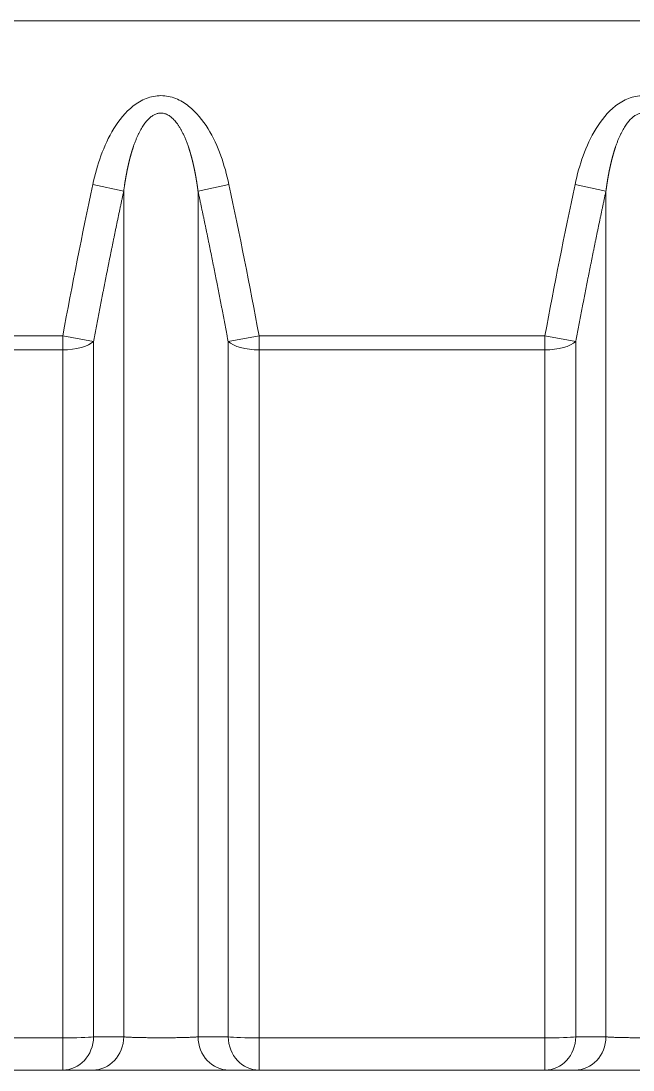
# Model space of a CAD drawing. Header units: millimetres. Extents: x 4664 to 8864, y -38 to 2932.
# Drawn here: x 5397.4 to 5444.7, y 1173.8 to 1254.9 of the extents above; entities that cross this region are included whole.
import ezdxf

# ---------------------------------------------------------------- set-up
doc = ezdxf.new("R2010")
doc.units = ezdxf.units.MM

msp = doc.modelspace()

# ---------------------------------------------------------------- linework, layer by layer
at = {"lineweight": 5}
for p, q in [((5185.79, 1254.925), (5481.399, 1254.925)), ((5405.316, 1241.767), (5402.927, 1242.276)), ((5405.316, 1241.767), (5405.316, 1176.335)), ((5411.062, 1241.767), (5413.451, 1242.276)), ((5411.062, 1241.767), (5411.062, 1176.335)), ((5442.613, 1241.767), (5440.224, 1242.276)), ((5442.613, 1241.767), (5442.613, 1176.335)), ((5378.484, 1230.573), (5400.596, 1230.573)), ((5402.985, 1230.131), (5400.596, 1230.573)), ((5400.596, 1173.772), (5400.596, 1230.573)), ((5413.392, 1230.131), (5415.782, 1230.573)), ((5415.782, 1230.573), (5437.893, 1230.573)), ((5415.782, 1173.772), (5415.782, 1230.573)), ((5440.283, 1230.131), (5437.893, 1230.573)), ((5437.893, 1173.772), (5437.893, 1230.573)), ((5400.596, 1229.478), (5378.484, 1229.478)), ((5402.985, 1230.131), (5402.985, 1176.334)), ((5413.392, 1176.334), (5413.392, 1230.131)), ((5437.893, 1229.478), (5415.782, 1229.478)), ((5440.283, 1230.131), (5440.283, 1176.334)), ((5378.484, 1176.259), (5400.596, 1176.259)), ((5415.782, 1176.259), (5437.893, 1176.259)), ((5107.639, 1173.772), (5559.55, 1173.772))]:
    msp.add_line(p, q, dxfattribs=at)
for centre, major_axis, ratio, start_param, end_param in [((5400.596, 1230.573), (-2.612, 0), 0.419004, 1.570796, 2.725761), ((5415.782, 1230.573), (-2.612, 0), 0.419004, 0.415831, 1.570796), ((5437.893, 1230.573), (-2.612, 0), 0.419004, 1.570796, 2.725761), ((5400.596, 1176.384), (-2.612, 0), 0.047721, 1.570796, 2.725761), ((5400.596, 1176.384), (0, 2.612), 0.914951, 3.141593, 4.693111), ((5402.927, 1176.384), (0, 2.612), 0.914939, 3.141593, 4.693784), ((5413.451, 1176.384), (0, 2.612), 0.914939, 1.589402, 3.141593), ((5415.782, 1176.384), (-2.612, 0), 0.047721, 0.415831, 1.570796), ((5415.782, 1176.384), (0, 2.612), 0.914951, 1.590075, 3.141593), ((5437.893, 1176.384), (-2.612, 0), 0.047721, 1.570796, 2.725761), ((5437.893, 1176.384), (0, 2.612), 0.914951, 3.141593, 4.693111), ((5440.224, 1176.384), (0, 2.612), 0.914939, 3.141593, 4.693784)]:
    msp.add_ellipse(centre, major_axis=major_axis, ratio=ratio, start_param=start_param, end_param=end_param, dxfattribs=at)
for points, knots in [([(5402.927, 1242.276), (5403.088, 1243.034), (5403.293, 1243.779), (5403.819, 1245.23), (5404.143, 1245.942), (5404.951, 1247.254), (5405.445, 1247.873), (5406.358, 1248.587), (5406.698, 1248.791), (5407.421, 1249.073), (5407.812, 1249.15), (5408.585, 1249.148), (5408.975, 1249.067), (5409.697, 1248.782), (5410.034, 1248.577), (5410.94, 1247.865), (5411.433, 1247.247), (5412.243, 1245.926), (5412.563, 1245.218), (5413.086, 1243.775), (5413.29, 1243.033), (5413.451, 1242.276)], [0, 0, 0, 0, 0.125, 0.125, 0.25, 0.25, 0.375, 0.375, 0.4375, 0.4375, 0.5, 0.5, 0.5625, 0.5625, 0.625, 0.625, 0.75, 0.75, 0.875, 0.875, 1, 1, 1, 1]), ([(5440.224, 1242.276), (5440.385, 1243.034), (5440.59, 1243.779), (5441.116, 1245.23), (5441.441, 1245.942), (5442.248, 1247.254), (5442.742, 1247.873), (5443.655, 1248.587), (5443.995, 1248.791), (5444.719, 1249.073), (5445.109, 1249.15), (5445.883, 1249.148), (5446.273, 1249.067), (5446.995, 1248.782), (5447.332, 1248.577), (5448.237, 1247.865), (5448.73, 1247.247), (5449.54, 1245.926), (5449.861, 1245.218), (5450.383, 1243.775), (5450.587, 1243.033), (5450.748, 1242.276)], [0, 0, 0, 0, 0.125, 0.125, 0.25, 0.25, 0.375, 0.375, 0.4375, 0.4375, 0.5, 0.5, 0.5625, 0.5625, 0.625, 0.625, 0.75, 0.75, 0.875, 0.875, 1, 1, 1, 1]), ([(5411.062, 1241.767), (5411.06, 1241.779), (5411.057, 1241.802), (5411.053, 1241.837), (5411.048, 1241.872), (5411.043, 1241.907), (5411.039, 1241.942), (5411.034, 1241.976), (5411.029, 1242.011), (5411.024, 1242.045), (5411.019, 1242.079), (5411.014, 1242.113), (5411.009, 1242.148), (5411.004, 1242.181), (5410.999, 1242.215), (5410.994, 1242.249), (5410.989, 1242.283), (5410.984, 1242.316), (5410.979, 1242.35), (5410.974, 1242.383), (5410.969, 1242.416), (5410.963, 1242.449), (5410.958, 1242.482), (5410.953, 1242.515), (5410.948, 1242.548), (5410.942, 1242.58), (5410.937, 1242.613), (5410.931, 1242.645), (5410.926, 1242.678), (5410.921, 1242.71), (5410.915, 1242.742), (5410.91, 1242.774), (5410.904, 1242.806), (5410.898, 1242.838), (5410.893, 1242.87), (5410.887, 1242.901), (5410.881, 1242.933), (5410.876, 1242.964), (5410.87, 1242.995), (5410.864, 1243.027), (5410.858, 1243.058), (5410.853, 1243.089), (5410.847, 1243.119), (5410.841, 1243.15), (5410.835, 1243.181), (5410.829, 1243.211), (5410.823, 1243.242), (5410.817, 1243.272), (5410.811, 1243.302), (5410.805, 1243.332), (5410.799, 1243.362), (5410.793, 1243.392), (5410.787, 1243.422), (5410.781, 1243.452), (5410.774, 1243.481), (5410.768, 1243.511), (5410.762, 1243.54), (5410.756, 1243.569), (5410.749, 1243.599), (5410.743, 1243.628), (5410.737, 1243.656), (5410.73, 1243.685), (5410.724, 1243.714), (5410.718, 1243.743), (5410.711, 1243.771), (5410.705, 1243.8), (5410.698, 1243.828), (5410.692, 1243.856), (5410.685, 1243.884), (5410.679, 1243.912), (5410.672, 1243.94), (5410.666, 1243.968), (5410.659, 1243.995), (5410.652, 1244.023), (5410.646, 1244.05), (5410.639, 1244.078), (5410.632, 1244.105), (5410.626, 1244.132), (5410.619, 1244.159), (5410.612, 1244.186), (5410.605, 1244.213), (5410.598, 1244.239), (5410.591, 1244.266), (5410.585, 1244.292), (5410.578, 1244.319), (5410.571, 1244.345), (5410.564, 1244.371), (5410.557, 1244.397), (5410.55, 1244.423), (5410.543, 1244.449), (5410.536, 1244.474), (5410.529, 1244.5), (5410.522, 1244.525), (5410.515, 1244.551), (5410.508, 1244.576), (5410.5, 1244.601), (5410.493, 1244.626), (5410.486, 1244.651), (5410.479, 1244.676), (5410.472, 1244.701), (5410.465, 1244.725), (5410.457, 1244.75), (5410.45, 1244.774), (5410.443, 1244.799), (5410.435, 1244.823), (5410.428, 1244.847), (5410.421, 1244.871), (5410.413, 1244.895), (5410.406, 1244.918), (5410.399, 1244.942), (5410.391, 1244.966), (5410.384, 1244.989), (5410.376, 1245.012), (5410.369, 1245.036), (5410.361, 1245.059), (5410.354, 1245.082), (5410.346, 1245.105), (5410.339, 1245.127), (5410.331, 1245.15), (5410.324, 1245.173), (5410.287, 1245.282), (5410.22, 1245.472), (5410.117, 1245.737), (5410.011, 1245.987), (5409.902, 1246.22), (5409.79, 1246.438), (5409.676, 1246.64), (5409.56, 1246.825), (5409.441, 1246.995), (5409.321, 1247.149), (5409.199, 1247.286), (5409.075, 1247.408), (5408.951, 1247.513), (5408.825, 1247.602), (5408.698, 1247.675), (5408.571, 1247.732), (5408.443, 1247.773), (5408.315, 1247.797), (5408.191, 1247.805), (5408.072, 1247.798), (5407.957, 1247.778), (5407.842, 1247.745), (5407.728, 1247.699), (5407.614, 1247.639), (5407.501, 1247.567), (5407.388, 1247.482), (5407.276, 1247.383), (5407.166, 1247.272), (5407.056, 1247.147), (5406.948, 1247.01), (5406.841, 1246.86), (5406.736, 1246.696), (5406.633, 1246.52), (5406.532, 1246.331), (5406.432, 1246.129), (5406.335, 1245.914), (5406.241, 1245.687), (5406.149, 1245.446), (5406.086, 1245.268), (5406.048, 1245.156), (5406.035, 1245.115), (5406.021, 1245.074), (5406.008, 1245.032), (5405.994, 1244.99), (5405.981, 1244.948), (5405.967, 1244.905), (5405.954, 1244.862), (5405.941, 1244.819), (5405.928, 1244.775), (5405.915, 1244.731), (5405.902, 1244.686), (5405.889, 1244.642), (5405.876, 1244.596), (5405.863, 1244.551), (5405.85, 1244.505), (5405.838, 1244.459), (5405.825, 1244.412), (5405.812, 1244.365), (5405.8, 1244.318), (5405.787, 1244.271), (5405.775, 1244.223), (5405.763, 1244.174), (5405.751, 1244.126), (5405.738, 1244.077), (5405.726, 1244.027), (5405.714, 1243.978), (5405.703, 1243.928), (5405.691, 1243.877), (5405.679, 1243.826), (5405.667, 1243.775), (5405.656, 1243.724), (5405.644, 1243.672), (5405.633, 1243.62), (5405.621, 1243.567), (5405.61, 1243.514), (5405.599, 1243.461), (5405.588, 1243.408), (5405.577, 1243.354), (5405.566, 1243.299), (5405.555, 1243.245), (5405.544, 1243.19), (5405.534, 1243.135), (5405.523, 1243.079), (5405.513, 1243.023), (5405.502, 1242.967), (5405.492, 1242.91), (5405.482, 1242.853), (5405.472, 1242.796), (5405.462, 1242.738), (5405.452, 1242.68), (5405.442, 1242.621), (5405.432, 1242.563), (5405.423, 1242.503), (5405.413, 1242.444), (5405.404, 1242.384), (5405.395, 1242.324), (5405.385, 1242.264), (5405.376, 1242.203), (5405.367, 1242.142), (5405.359, 1242.08), (5405.35, 1242.018), (5405.341, 1241.956), (5405.333, 1241.893), (5405.324, 1241.83), (5405.319, 1241.788), (5405.316, 1241.767)], [0, 0, 0, 0, 0.002514, 0.005021, 0.00752, 0.010013, 0.012498, 0.014977, 0.017448, 0.019913, 0.02237, 0.02482, 0.027263, 0.029699, 0.032128, 0.03455, 0.036964, 0.039372, 0.041773, 0.044166, 0.046552, 0.048932, 0.051304, 0.053669, 0.056027, 0.058378, 0.060722, 0.063059, 0.065389, 0.067711, 0.070027, 0.072336, 0.074637, 0.076931, 0.079219, 0.081499, 0.083772, 0.086038, 0.088297, 0.090549, 0.092794, 0.095031, 0.097262, 0.099486, 0.101702, 0.103912, 0.106114, 0.108309, 0.110498, 0.112679, 0.114853, 0.11702, 0.11918, 0.121333, 0.123478, 0.125617, 0.127749, 0.129873, 0.131991, 0.134101, 0.136205, 0.138301, 0.14039, 0.142473, 0.144548, 0.146616, 0.148677, 0.150731, 0.152778, 0.154818, 0.15685, 0.158876, 0.160895, 0.162906, 0.164911, 0.166909, 0.168899, 0.170883, 0.172859, 0.174828, 0.176791, 0.178746, 0.180694, 0.182635, 0.18457, 0.186497, 0.188417, 0.19033, 0.192236, 0.194135, 0.196027, 0.197912, 0.19979, 0.201661, 0.203525, 0.205382, 0.207231, 0.209074, 0.21091, 0.212739, 0.214561, 0.216376, 0.218183, 0.219984, 0.221778, 0.223565, 0.225345, 0.227118, 0.228883, 0.230642, 0.232394, 0.234139, 0.235877, 0.237608, 0.239332, 0.241049, 0.242759, 0.244462, 0.246158, 0.247847, 0.249529, 0.270675, 0.290846, 0.310051, 0.328303, 0.345614, 0.362001, 0.377483, 0.392086, 0.405836, 0.41877, 0.430929, 0.442364, 0.453136, 0.463321, 0.473004, 0.48229, 0.491292, 0.50014, 0.50808, 0.516138, 0.524408, 0.532974, 0.541916, 0.5513, 0.561186, 0.571624, 0.582656, 0.594318, 0.60664, 0.619647, 0.633362, 0.647801, 0.66298, 0.678912, 0.695608, 0.713077, 0.731328, 0.750365, 0.753403, 0.756464, 0.759548, 0.762654, 0.765783, 0.768934, 0.772108, 0.775306, 0.778525, 0.781768, 0.785034, 0.788322, 0.791633, 0.794967, 0.798324, 0.801703, 0.805106, 0.808531, 0.81198, 0.815451, 0.818945, 0.822462, 0.826003, 0.829566, 0.833151, 0.83676, 0.840392, 0.844047, 0.847725, 0.851426, 0.85515, 0.858897, 0.862666, 0.866459, 0.870275, 0.874114, 0.877976, 0.881861, 0.885769, 0.8897, 0.893654, 0.897631, 0.901631, 0.905654, 0.909701, 0.91377, 0.917862, 0.921978, 0.926116, 0.930278, 0.934462, 0.93867, 0.942901, 0.947155, 0.951432, 0.955732, 0.960055, 0.964401, 0.96877, 0.973162, 0.977577, 0.982016, 0.986477, 0.990962, 0.995469, 1, 1, 1, 1]), ([(5448.359, 1241.767), (5448.358, 1241.779), (5448.355, 1241.802), (5448.35, 1241.837), (5448.345, 1241.872), (5448.34, 1241.907), (5448.336, 1241.942), (5448.331, 1241.976), (5448.326, 1242.011), (5448.321, 1242.045), (5448.316, 1242.079), (5448.312, 1242.113), (5448.307, 1242.148), (5448.302, 1242.181), (5448.297, 1242.215), (5448.292, 1242.249), (5448.287, 1242.283), (5448.281, 1242.316), (5448.276, 1242.35), (5448.271, 1242.383), (5448.266, 1242.416), (5448.261, 1242.449), (5448.255, 1242.482), (5448.25, 1242.515), (5448.245, 1242.548), (5448.239, 1242.58), (5448.234, 1242.613), (5448.229, 1242.645), (5448.223, 1242.678), (5448.218, 1242.71), (5448.212, 1242.742), (5448.207, 1242.774), (5448.201, 1242.806), (5448.196, 1242.838), (5448.19, 1242.87), (5448.184, 1242.901), (5448.179, 1242.933), (5448.173, 1242.964), (5448.167, 1242.995), (5448.161, 1243.027), (5448.156, 1243.058), (5448.15, 1243.089), (5448.144, 1243.119), (5448.138, 1243.15), (5448.132, 1243.181), (5448.126, 1243.211), (5448.12, 1243.242), (5448.114, 1243.272), (5448.108, 1243.302), (5448.102, 1243.332), (5448.096, 1243.362), (5448.09, 1243.392), (5448.084, 1243.422), (5448.078, 1243.452), (5448.072, 1243.481), (5448.065, 1243.511), (5448.059, 1243.54), (5448.053, 1243.569), (5448.047, 1243.599), (5448.04, 1243.628), (5448.034, 1243.656), (5448.028, 1243.685), (5448.021, 1243.714), (5448.015, 1243.743), (5448.009, 1243.771), (5448.002, 1243.8), (5447.996, 1243.828), (5447.989, 1243.856), (5447.983, 1243.884), (5447.976, 1243.912), (5447.969, 1243.94), (5447.963, 1243.968), (5447.956, 1243.995), (5447.95, 1244.023), (5447.943, 1244.05), (5447.936, 1244.078), (5447.929, 1244.105), (5447.923, 1244.132), (5447.916, 1244.159), (5447.909, 1244.186), (5447.902, 1244.213), (5447.896, 1244.239), (5447.889, 1244.266), (5447.882, 1244.292), (5447.875, 1244.319), (5447.868, 1244.345), (5447.861, 1244.371), (5447.854, 1244.397), (5447.847, 1244.423), (5447.84, 1244.449), (5447.833, 1244.474), (5447.826, 1244.5), (5447.819, 1244.525), (5447.812, 1244.551), (5447.805, 1244.576), (5447.798, 1244.601), (5447.791, 1244.626), (5447.783, 1244.651), (5447.776, 1244.676), (5447.769, 1244.701), (5447.762, 1244.725), (5447.755, 1244.75), (5447.747, 1244.774), (5447.74, 1244.799), (5447.733, 1244.823), (5447.725, 1244.847), (5447.718, 1244.871), (5447.711, 1244.895), (5447.703, 1244.918), (5447.696, 1244.942), (5447.689, 1244.966), (5447.681, 1244.989), (5447.674, 1245.012), (5447.666, 1245.036), (5447.659, 1245.059), (5447.651, 1245.082), (5447.644, 1245.105), (5447.636, 1245.127), (5447.629, 1245.15), (5447.621, 1245.173), (5447.584, 1245.282), (5447.517, 1245.472), (5447.414, 1245.737), (5447.308, 1245.987), (5447.199, 1246.22), (5447.087, 1246.438), (5446.973, 1246.64), (5446.857, 1246.825), (5446.738, 1246.995), (5446.618, 1247.149), (5446.496, 1247.286), (5446.373, 1247.408), (5446.248, 1247.513), (5446.122, 1247.602), (5445.995, 1247.675), (5445.868, 1247.732), (5445.74, 1247.773), (5445.612, 1247.797), (5445.488, 1247.805), (5445.369, 1247.798), (5445.254, 1247.778), (5445.14, 1247.745), (5445.025, 1247.699), (5444.911, 1247.639), (5444.798, 1247.567), (5444.685, 1247.482), (5444.574, 1247.383), (5444.463, 1247.272), (5444.353, 1247.147), (5444.245, 1247.01), (5444.139, 1246.86), (5444.033, 1246.696), (5443.93, 1246.52), (5443.829, 1246.331), (5443.73, 1246.129), (5443.633, 1245.914), (5443.538, 1245.687), (5443.446, 1245.446), (5443.383, 1245.268), (5443.345, 1245.156), (5443.332, 1245.115), (5443.318, 1245.074), (5443.305, 1245.032), (5443.291, 1244.99), (5443.278, 1244.948), (5443.265, 1244.905), (5443.251, 1244.862), (5443.238, 1244.819), (5443.225, 1244.775), (5443.212, 1244.731), (5443.199, 1244.686), (5443.186, 1244.642), (5443.173, 1244.596), (5443.16, 1244.551), (5443.147, 1244.505), (5443.135, 1244.459), (5443.122, 1244.412), (5443.11, 1244.365), (5443.097, 1244.318), (5443.085, 1244.271), (5443.072, 1244.223), (5443.06, 1244.174), (5443.048, 1244.126), (5443.036, 1244.077), (5443.024, 1244.027), (5443.012, 1243.978), (5443, 1243.928), (5442.988, 1243.877), (5442.976, 1243.826), (5442.965, 1243.775), (5442.953, 1243.724), (5442.941, 1243.672), (5442.93, 1243.62), (5442.919, 1243.567), (5442.907, 1243.514), (5442.896, 1243.461), (5442.885, 1243.408), (5442.874, 1243.354), (5442.863, 1243.299), (5442.852, 1243.245), (5442.842, 1243.19), (5442.831, 1243.135), (5442.82, 1243.079), (5442.81, 1243.023), (5442.8, 1242.967), (5442.789, 1242.91), (5442.779, 1242.853), (5442.769, 1242.796), (5442.759, 1242.738), (5442.749, 1242.68), (5442.739, 1242.621), (5442.73, 1242.563), (5442.72, 1242.503), (5442.711, 1242.444), (5442.701, 1242.384), (5442.692, 1242.324), (5442.683, 1242.264), (5442.674, 1242.203), (5442.665, 1242.142), (5442.656, 1242.08), (5442.647, 1242.018), (5442.638, 1241.956), (5442.63, 1241.893), (5442.621, 1241.83), (5442.616, 1241.788), (5442.613, 1241.767)], [0, 0, 0, 0, 0.002514, 0.005021, 0.00752, 0.010013, 0.012498, 0.014977, 0.017448, 0.019913, 0.02237, 0.02482, 0.027263, 0.029699, 0.032128, 0.03455, 0.036964, 0.039372, 0.041773, 0.044166, 0.046552, 0.048932, 0.051304, 0.053669, 0.056027, 0.058378, 0.060722, 0.063059, 0.065389, 0.067711, 0.070027, 0.072336, 0.074637, 0.076931, 0.079219, 0.081499, 0.083772, 0.086038, 0.088297, 0.090549, 0.092794, 0.095031, 0.097262, 0.099486, 0.101702, 0.103912, 0.106114, 0.108309, 0.110498, 0.112679, 0.114853, 0.11702, 0.11918, 0.121333, 0.123478, 0.125617, 0.127749, 0.129873, 0.131991, 0.134101, 0.136205, 0.138301, 0.14039, 0.142473, 0.144548, 0.146616, 0.148677, 0.150731, 0.152778, 0.154818, 0.15685, 0.158876, 0.160895, 0.162906, 0.164911, 0.166909, 0.168899, 0.170883, 0.172859, 0.174828, 0.176791, 0.178746, 0.180694, 0.182635, 0.18457, 0.186497, 0.188417, 0.19033, 0.192236, 0.194135, 0.196027, 0.197912, 0.19979, 0.201661, 0.203525, 0.205382, 0.207231, 0.209074, 0.21091, 0.212739, 0.214561, 0.216376, 0.218183, 0.219984, 0.221778, 0.223565, 0.225345, 0.227118, 0.228883, 0.230642, 0.232394, 0.234139, 0.235877, 0.237608, 0.239332, 0.241049, 0.242759, 0.244462, 0.246158, 0.247847, 0.249529, 0.270675, 0.290846, 0.310051, 0.328303, 0.345614, 0.362001, 0.377483, 0.392086, 0.405836, 0.41877, 0.430929, 0.442364, 0.453136, 0.463321, 0.473004, 0.48229, 0.491292, 0.50014, 0.50808, 0.516138, 0.524408, 0.532974, 0.541916, 0.5513, 0.561186, 0.571624, 0.582656, 0.594318, 0.60664, 0.619647, 0.633362, 0.647801, 0.66298, 0.678912, 0.695608, 0.713077, 0.731328, 0.750365, 0.753403, 0.756464, 0.759548, 0.762654, 0.765783, 0.768934, 0.772108, 0.775306, 0.778525, 0.781768, 0.785034, 0.788322, 0.791633, 0.794967, 0.798324, 0.801703, 0.805106, 0.808531, 0.81198, 0.815451, 0.818945, 0.822462, 0.826003, 0.829566, 0.833151, 0.83676, 0.840392, 0.844047, 0.847725, 0.851426, 0.85515, 0.858897, 0.862666, 0.866459, 0.870275, 0.874114, 0.877976, 0.881861, 0.885769, 0.8897, 0.893654, 0.897631, 0.901631, 0.905654, 0.909701, 0.91377, 0.917862, 0.921978, 0.926116, 0.930278, 0.934462, 0.93867, 0.942901, 0.947155, 0.951432, 0.955732, 0.960055, 0.964401, 0.96877, 0.973162, 0.977577, 0.982016, 0.986477, 0.990962, 0.995469, 1, 1, 1, 1]), ([(5405.316, 1241.767), (5405.306, 1241.721), (5405.286, 1241.629), (5405.257, 1241.491), (5405.227, 1241.352), (5405.198, 1241.214), (5405.168, 1241.076), (5405.139, 1240.938), (5405.11, 1240.8), (5405.081, 1240.662), (5405.052, 1240.523), (5405.022, 1240.385), (5404.993, 1240.247), (5404.964, 1240.11), (5404.935, 1239.972), (5404.906, 1239.834), (5404.878, 1239.696), (5404.849, 1239.558), (5404.82, 1239.42), (5404.791, 1239.283), (5404.763, 1239.145), (5404.734, 1239.007), (5404.706, 1238.87), (5404.677, 1238.732), (5404.649, 1238.594), (5404.62, 1238.457), (5404.592, 1238.319), (5404.564, 1238.182), (5404.535, 1238.045), (5404.507, 1237.907), (5404.479, 1237.77), (5404.451, 1237.633), (5404.423, 1237.495), (5404.395, 1237.358), (5404.367, 1237.221), (5404.339, 1237.084), (5404.311, 1236.947), (5404.284, 1236.81), (5404.256, 1236.672), (5404.228, 1236.535), (5404.201, 1236.398), (5404.173, 1236.261), (5404.145, 1236.125), (5404.118, 1235.988), (5404.091, 1235.851), (5404.063, 1235.714), (5404.036, 1235.577), (5404.009, 1235.44), (5403.981, 1235.304), (5403.954, 1235.167), (5403.927, 1235.03), (5403.9, 1234.894), (5403.873, 1234.757), (5403.846, 1234.62), (5403.819, 1234.484), (5403.792, 1234.347), (5403.766, 1234.211), (5403.739, 1234.074), (5403.712, 1233.938), (5403.685, 1233.802), (5403.659, 1233.665), (5403.632, 1233.529), (5403.606, 1233.393), (5403.579, 1233.256), (5403.553, 1233.12), (5403.527, 1232.984), (5403.5, 1232.848), (5403.474, 1232.712), (5403.448, 1232.576), (5403.422, 1232.439), (5403.396, 1232.303), (5403.37, 1232.167), (5403.344, 1232.031), (5403.318, 1231.895), (5403.292, 1231.76), (5403.266, 1231.624), (5403.24, 1231.488), (5403.215, 1231.352), (5403.189, 1231.216), (5403.163, 1231.08), (5403.138, 1230.945), (5403.112, 1230.809), (5403.087, 1230.673), (5403.061, 1230.537), (5403.036, 1230.402), (5403.011, 1230.266), (5402.994, 1230.176), (5402.985, 1230.131)], [0, 0, 0, 0, 0.011921, 0.023839, 0.035752, 0.047661, 0.059566, 0.071468, 0.083365, 0.095258, 0.107147, 0.119033, 0.130914, 0.142792, 0.154665, 0.166535, 0.178401, 0.190263, 0.202121, 0.213975, 0.225826, 0.237672, 0.249515, 0.261354, 0.273189, 0.28502, 0.296847, 0.308671, 0.320491, 0.332307, 0.34412, 0.355928, 0.367733, 0.379535, 0.391332, 0.403126, 0.414916, 0.426703, 0.438486, 0.450265, 0.462041, 0.473813, 0.485581, 0.497346, 0.509107, 0.520865, 0.532619, 0.54437, 0.556117, 0.56786, 0.5796, 0.591337, 0.60307, 0.614799, 0.626525, 0.638248, 0.649967, 0.661683, 0.673395, 0.685104, 0.69681, 0.708512, 0.720211, 0.731906, 0.743598, 0.755287, 0.766972, 0.778654, 0.790333, 0.802008, 0.813681, 0.825349, 0.837015, 0.848678, 0.860337, 0.871993, 0.883646, 0.895295, 0.906942, 0.918585, 0.930225, 0.941862, 0.953496, 0.965126, 0.976754, 0.988379, 1, 1, 1, 1]), ([(5413.392, 1230.131), (5413.384, 1230.176), (5413.367, 1230.266), (5413.342, 1230.402), (5413.316, 1230.537), (5413.291, 1230.673), (5413.265, 1230.809), (5413.24, 1230.945), (5413.214, 1231.08), (5413.189, 1231.216), (5413.163, 1231.352), (5413.137, 1231.488), (5413.112, 1231.624), (5413.086, 1231.76), (5413.06, 1231.895), (5413.034, 1232.031), (5413.008, 1232.167), (5412.982, 1232.303), (5412.956, 1232.439), (5412.93, 1232.576), (5412.904, 1232.712), (5412.877, 1232.848), (5412.851, 1232.984), (5412.825, 1233.12), (5412.798, 1233.256), (5412.772, 1233.393), (5412.745, 1233.529), (5412.719, 1233.665), (5412.692, 1233.802), (5412.666, 1233.938), (5412.639, 1234.074), (5412.612, 1234.211), (5412.585, 1234.347), (5412.558, 1234.484), (5412.532, 1234.62), (5412.505, 1234.757), (5412.478, 1234.894), (5412.451, 1235.03), (5412.423, 1235.167), (5412.396, 1235.304), (5412.369, 1235.44), (5412.342, 1235.577), (5412.314, 1235.714), (5412.287, 1235.851), (5412.26, 1235.988), (5412.232, 1236.125), (5412.205, 1236.261), (5412.177, 1236.398), (5412.15, 1236.535), (5412.122, 1236.672), (5412.094, 1236.81), (5412.066, 1236.947), (5412.039, 1237.084), (5412.011, 1237.221), (5411.983, 1237.358), (5411.955, 1237.495), (5411.927, 1237.633), (5411.899, 1237.77), (5411.87, 1237.907), (5411.842, 1238.045), (5411.814, 1238.182), (5411.786, 1238.319), (5411.757, 1238.457), (5411.729, 1238.594), (5411.701, 1238.732), (5411.672, 1238.87), (5411.644, 1239.007), (5411.615, 1239.145), (5411.586, 1239.283), (5411.558, 1239.42), (5411.529, 1239.558), (5411.5, 1239.696), (5411.471, 1239.834), (5411.442, 1239.972), (5411.413, 1240.11), (5411.384, 1240.247), (5411.355, 1240.385), (5411.326, 1240.523), (5411.297, 1240.662), (5411.268, 1240.8), (5411.239, 1240.938), (5411.209, 1241.076), (5411.18, 1241.214), (5411.15, 1241.352), (5411.121, 1241.491), (5411.091, 1241.629), (5411.072, 1241.721), (5411.062, 1241.767)], [0, 0, 0, 0, 0.011621, 0.023246, 0.034874, 0.046504, 0.058138, 0.069775, 0.081415, 0.093058, 0.104705, 0.116354, 0.128007, 0.139663, 0.151322, 0.162985, 0.174651, 0.186319, 0.197992, 0.209667, 0.221346, 0.233028, 0.244713, 0.256402, 0.268094, 0.279789, 0.291488, 0.30319, 0.314896, 0.326605, 0.338317, 0.350033, 0.361752, 0.373475, 0.385201, 0.39693, 0.408663, 0.4204, 0.43214, 0.443883, 0.45563, 0.467381, 0.479135, 0.490893, 0.502654, 0.514419, 0.526187, 0.537959, 0.549735, 0.561514, 0.573297, 0.585084, 0.596874, 0.608668, 0.620465, 0.632267, 0.644072, 0.65588, 0.667693, 0.679509, 0.691329, 0.703153, 0.71498, 0.726811, 0.738646, 0.750485, 0.762328, 0.774174, 0.786025, 0.797879, 0.809737, 0.821599, 0.833465, 0.845335, 0.857208, 0.869086, 0.880967, 0.892853, 0.904742, 0.916635, 0.928532, 0.940434, 0.952339, 0.964248, 0.976161, 0.988079, 1, 1, 1, 1]), ([(5442.613, 1241.767), (5442.603, 1241.721), (5442.583, 1241.629), (5442.554, 1241.491), (5442.524, 1241.352), (5442.495, 1241.214), (5442.466, 1241.076), (5442.436, 1240.938), (5442.407, 1240.8), (5442.378, 1240.662), (5442.349, 1240.523), (5442.32, 1240.385), (5442.291, 1240.247), (5442.262, 1240.11), (5442.233, 1239.972), (5442.204, 1239.834), (5442.175, 1239.696), (5442.146, 1239.558), (5442.117, 1239.42), (5442.089, 1239.283), (5442.06, 1239.145), (5442.031, 1239.007), (5442.003, 1238.87), (5441.974, 1238.732), (5441.946, 1238.594), (5441.917, 1238.457), (5441.889, 1238.319), (5441.861, 1238.182), (5441.833, 1238.045), (5441.804, 1237.907), (5441.776, 1237.77), (5441.748, 1237.633), (5441.72, 1237.495), (5441.692, 1237.358), (5441.664, 1237.221), (5441.636, 1237.084), (5441.609, 1236.947), (5441.581, 1236.81), (5441.553, 1236.672), (5441.525, 1236.535), (5441.498, 1236.398), (5441.47, 1236.261), (5441.443, 1236.125), (5441.415, 1235.988), (5441.388, 1235.851), (5441.36, 1235.714), (5441.333, 1235.577), (5441.306, 1235.44), (5441.279, 1235.304), (5441.251, 1235.167), (5441.224, 1235.03), (5441.197, 1234.894), (5441.17, 1234.757), (5441.143, 1234.62), (5441.116, 1234.484), (5441.09, 1234.347), (5441.063, 1234.211), (5441.036, 1234.074), (5441.009, 1233.938), (5440.983, 1233.802), (5440.956, 1233.665), (5440.93, 1233.529), (5440.903, 1233.393), (5440.877, 1233.256), (5440.85, 1233.12), (5440.824, 1232.984), (5440.798, 1232.848), (5440.771, 1232.712), (5440.745, 1232.576), (5440.719, 1232.439), (5440.693, 1232.303), (5440.667, 1232.167), (5440.641, 1232.031), (5440.615, 1231.895), (5440.589, 1231.76), (5440.563, 1231.624), (5440.538, 1231.488), (5440.512, 1231.352), (5440.486, 1231.216), (5440.461, 1231.08), (5440.435, 1230.945), (5440.409, 1230.809), (5440.384, 1230.673), (5440.359, 1230.537), (5440.333, 1230.402), (5440.308, 1230.266), (5440.291, 1230.176), (5440.283, 1230.131)], [0, 0, 0, 0, 0.011921, 0.023839, 0.035752, 0.047661, 0.059566, 0.071468, 0.083365, 0.095258, 0.107147, 0.119033, 0.130914, 0.142792, 0.154665, 0.166535, 0.178401, 0.190263, 0.202121, 0.213975, 0.225826, 0.237672, 0.249515, 0.261354, 0.273189, 0.28502, 0.296847, 0.308671, 0.320491, 0.332307, 0.34412, 0.355928, 0.367733, 0.379535, 0.391332, 0.403126, 0.414916, 0.426703, 0.438486, 0.450265, 0.462041, 0.473813, 0.485581, 0.497346, 0.509107, 0.520865, 0.532619, 0.54437, 0.556117, 0.56786, 0.5796, 0.591337, 0.60307, 0.614799, 0.626525, 0.638248, 0.649967, 0.661683, 0.673395, 0.685104, 0.69681, 0.708512, 0.720211, 0.731906, 0.743598, 0.755287, 0.766972, 0.778654, 0.790333, 0.802008, 0.813681, 0.825349, 0.837015, 0.848678, 0.860337, 0.871993, 0.883646, 0.895295, 0.906942, 0.918585, 0.930225, 0.941862, 0.953496, 0.965126, 0.976754, 0.988379, 1, 1, 1, 1]), ([(5405.316, 1176.335), (5405.349, 1176.332), (5405.386, 1176.33), (5405.464, 1176.324), (5405.506, 1176.322), (5405.594, 1176.317), (5405.641, 1176.314), (5405.738, 1176.31), (5405.84, 1176.305), (5406.004, 1176.299), (5406.178, 1176.294), (5406.362, 1176.289), (5406.552, 1176.284), (5406.749, 1176.28), (5406.95, 1176.277), (5407.154, 1176.273), (5407.292, 1176.272), (5407.5, 1176.269), (5407.639, 1176.268), (5407.846, 1176.267), (5407.915, 1176.267), (5408.018, 1176.266), (5408.069, 1176.266), (5408.12, 1176.266), (5408.154, 1176.266), (5408.171, 1176.266), (5408.324, 1176.266), (5408.461, 1176.267), (5408.738, 1176.268), (5408.877, 1176.269), (5409.084, 1176.272), (5409.222, 1176.273), (5409.427, 1176.276), (5409.628, 1176.28), (5409.825, 1176.284), (5410.015, 1176.289), (5410.199, 1176.294), (5410.373, 1176.299), (5410.537, 1176.305), (5410.639, 1176.31), (5410.737, 1176.314), (5410.783, 1176.317), (5410.872, 1176.322), (5410.913, 1176.324), (5410.992, 1176.33), (5411.028, 1176.332), (5411.062, 1176.335)], [0, 0, 0, 0, 0.03125, 0.03125, 0.0625, 0.0625, 0.09375, 0.09375, 0.125, 0.15625, 0.1875, 0.21875, 0.25, 0.28125, 0.3125, 0.34375, 0.375, 0.375, 0.4375, 0.4375, 0.46875, 0.46875, 0.484375, 0.492188, 0.492188, 0.5, 0.5, 0.5625, 0.5625, 0.625, 0.625, 0.65625, 0.6875, 0.71875, 0.75, 0.78125, 0.8125, 0.84375, 0.875, 0.90625, 0.90625, 0.9375, 0.9375, 0.96875, 0.96875, 1, 1, 1, 1]), ([(5442.613, 1176.335), (5442.647, 1176.332), (5442.683, 1176.33), (5442.761, 1176.324), (5442.803, 1176.322), (5442.892, 1176.317), (5442.938, 1176.314), (5443.035, 1176.31), (5443.137, 1176.305), (5443.301, 1176.299), (5443.476, 1176.294), (5443.659, 1176.289), (5443.849, 1176.284), (5444.046, 1176.28), (5444.247, 1176.277), (5444.452, 1176.273), (5444.59, 1176.272), (5444.797, 1176.269), (5444.936, 1176.268), (5445.143, 1176.267), (5445.212, 1176.267), (5445.315, 1176.266), (5445.366, 1176.266), (5445.417, 1176.266), (5445.451, 1176.266), (5445.468, 1176.266), (5445.621, 1176.266), (5445.758, 1176.267), (5446.035, 1176.268), (5446.174, 1176.269), (5446.381, 1176.272), (5446.519, 1176.273), (5446.724, 1176.276), (5446.925, 1176.28), (5447.122, 1176.284), (5447.313, 1176.289), (5447.496, 1176.294), (5447.67, 1176.299), (5447.835, 1176.305), (5447.936, 1176.31), (5448.034, 1176.314), (5448.08, 1176.317), (5448.169, 1176.322), (5448.211, 1176.324), (5448.289, 1176.33), (5448.325, 1176.332), (5448.359, 1176.335)], [0, 0, 0, 0, 0.03125, 0.03125, 0.0625, 0.0625, 0.09375, 0.09375, 0.125, 0.15625, 0.1875, 0.21875, 0.25, 0.28125, 0.3125, 0.34375, 0.375, 0.375, 0.4375, 0.4375, 0.46875, 0.46875, 0.484375, 0.492187, 0.492187, 0.5, 0.5, 0.5625, 0.5625, 0.625, 0.625, 0.65625, 0.6875, 0.71875, 0.75, 0.78125, 0.8125, 0.84375, 0.875, 0.90625, 0.90625, 0.9375, 0.9375, 0.96875, 0.96875, 1, 1, 1, 1])]:
    msp.add_open_spline(points, degree=3, knots=knots, dxfattribs=at)
for points in [[(5400.596, 1230.573), (5401.32, 1234.484), (5402.099, 1238.385), (5402.927, 1242.276)], [(5413.451, 1242.276), (5414.279, 1238.385), (5415.058, 1234.484), (5415.782, 1230.573)], [(5437.893, 1230.573), (5438.617, 1234.484), (5439.396, 1238.385), (5440.224, 1242.276)], [(5402.985, 1176.334), (5403.762, 1176.334), (5404.539, 1176.335), (5405.316, 1176.335)], [(5411.062, 1176.335), (5411.839, 1176.335), (5412.615, 1176.334), (5413.392, 1176.334)], [(5440.283, 1176.334), (5441.059, 1176.334), (5441.836, 1176.335), (5442.613, 1176.335)]]:
    msp.add_open_spline(points, degree=3, dxfattribs=at)

doc.saveas('drawing.dxf')
